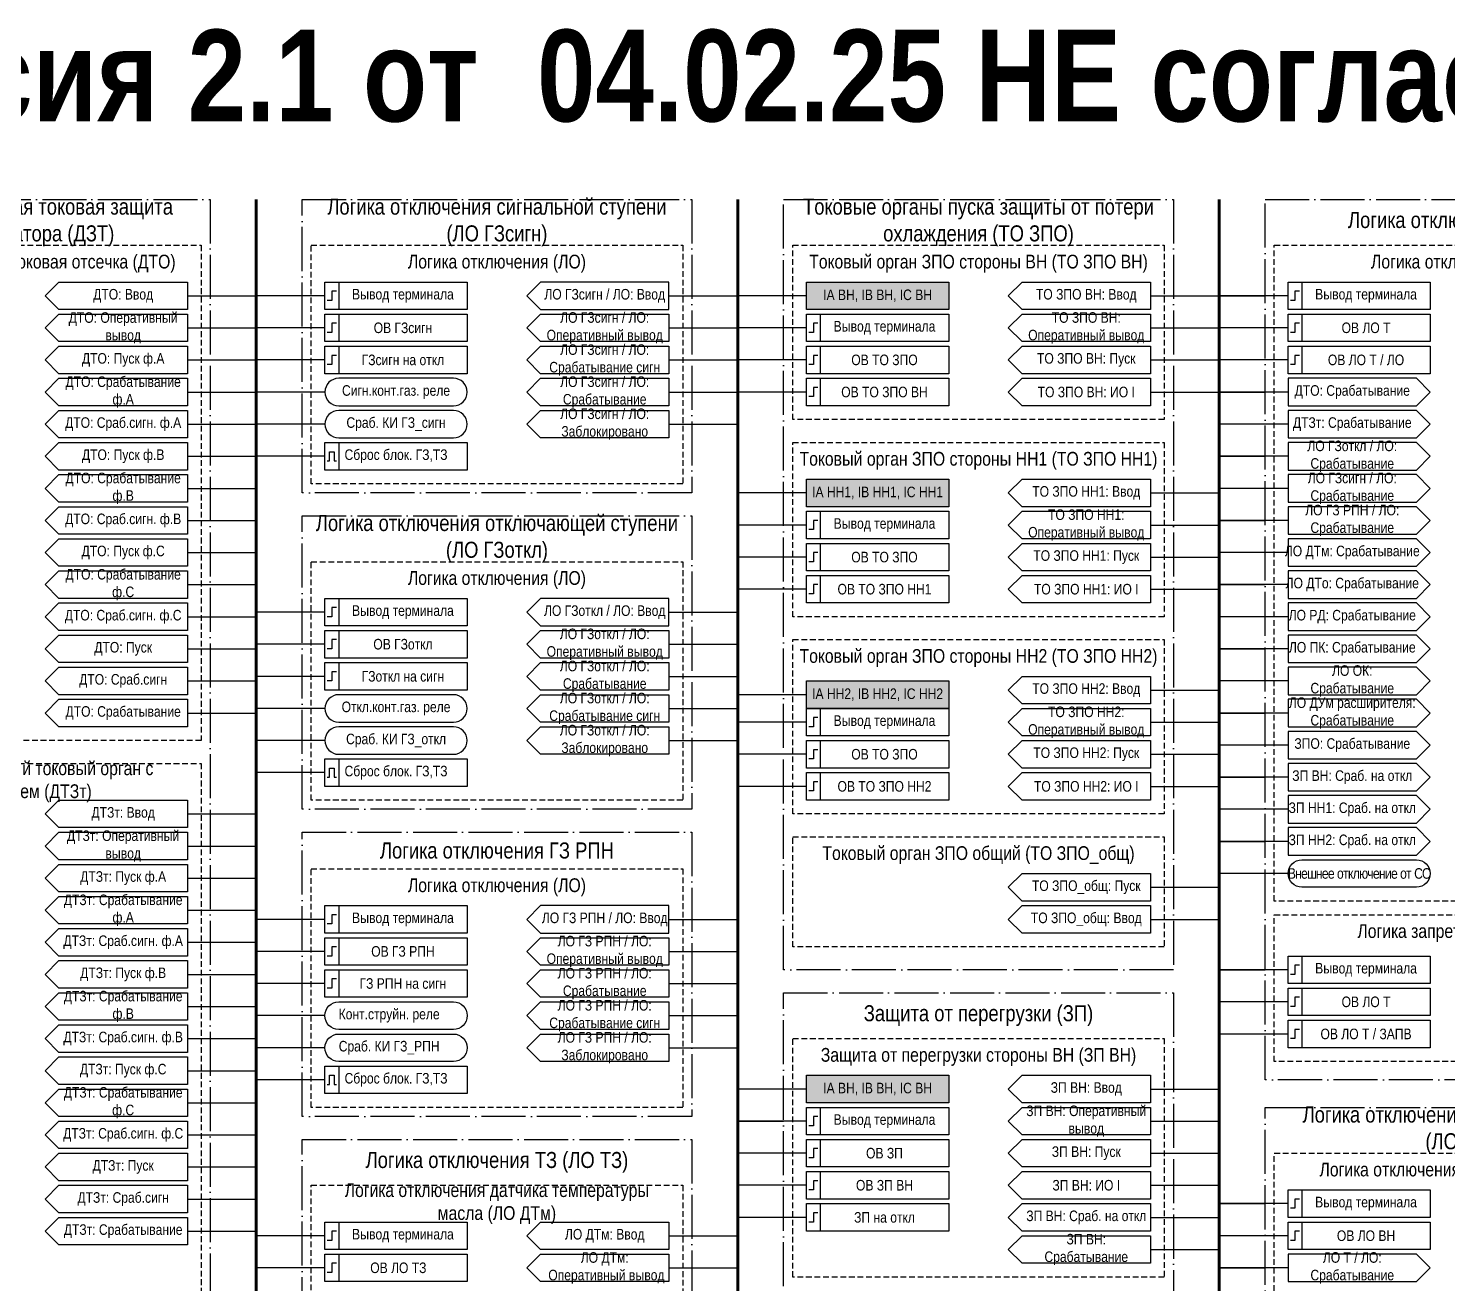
# Model space of a CAD drawing. Header units: millimetres. Extents: x -1143 to 1170, y -154 to 695.
# Drawn here: x -902.7 to -593.2, y 421.6 to 695.3 of the extents above; entities that cross this region are included whole.
import ezdxf

# ---------------------------------------------------------------- set-up
doc = ezdxf.new("R2010")
doc.units = ezdxf.units.MM
doc.linetypes.add('ACAD_ISO04W100', pattern=[30, 24, -3, 0, -3])
doc.linetypes.add('штриховая2', pattern=[0.375, 0.25, -0.125])
doc.layers.add('TEXT', color=7, linetype='Continuous', lineweight=25)
doc.layers.add('Основная', color=7, linetype='Continuous')
doc.styles.add('2.5_Gost_RD', font='ARIALN.TTF', dxfattribs={"height": 2.5})
doc.styles.add('3.5_Gost_RD', font='ARIALN.TTF', dxfattribs={"height": 3.5})

msp = doc.modelspace()

# ---------------------------------------------------------------- hatches: boundary and pattern name
at = {"ltscale": 100, "true_color": 0xef8637}
h = msp.add_hatch(color=30, dxfattribs=at)
h.dxf.hatch_style = 1
h.paths.add_polyline_path([(-733, 640), (-702, 640), (-702, 634), (-733, 634)])
h = msp.add_hatch(color=30, dxfattribs=at)
h.dxf.hatch_style = 1
h.paths.add_polyline_path([(-733, 597), (-702, 597), (-702, 591), (-733, 591)])
h = msp.add_hatch(color=30, dxfattribs=at)
h.dxf.hatch_style = 1
h.paths.add_polyline_path([(-733, 553), (-702, 553), (-702, 547), (-733, 547)])
h = msp.add_hatch(color=30, dxfattribs=at)
h.dxf.hatch_style = 1
h.paths.add_polyline_path([(-733, 467), (-702, 467), (-702, 461), (-733, 461)])

# ---------------------------------------------------------------- linework, layer by layer
at = {"lineweight": 100, "ltscale": 100}
for p, q in [((-853, 658), (-853, 2)), ((-748, 658), (-748, 2)), ((-643, 658), (-643, 2))]:
    msp.add_line(p, q, dxfattribs=at)
at = {"ltscale": 100}
for p, q in [((-868, 637), (-853, 637)), ((-838, 637), (-853, 637)), ((-763, 637), (-748, 637)), ((-733, 637), (-748, 637)), ((-658, 637), (-643, 637)), ((-628, 637), (-643, 637)), ((-643, 637), (-633, 637)), ((-868, 630), (-853, 630)), ((-838, 630), (-853, 630)), ((-763, 630), (-748, 630)), ((-733, 630), (-748, 630)), ((-658, 630), (-643, 630)), ((-628, 630), (-643, 630)), ((-686, 626), (-689, 623)), ((-686, 626), (-658, 626)), ((-868, 623), (-853, 623)), ((-838, 623), (-853, 623)), ((-763, 623), (-748, 623)), ((-733, 623), (-748, 623)), ((-689, 623), (-686, 620)), ((-658, 623), (-643, 623)), ((-628, 623), (-643, 623)), ((-686, 619), (-689, 616)), ((-686, 619), (-658, 619)), ((-868, 616), (-853, 616)), ((-838, 616), (-853, 616)), ((-763, 616), (-748, 616)), ((-733, 616), (-748, 616)), ((-689, 616), (-686, 613)), ((-658, 616), (-643, 616)), ((-628, 616), (-643, 616)), ((-643, 616), (-633, 616)), ((-868, 609), (-853, 609)), ((-838, 609), (-853, 609)), ((-763, 609), (-748, 609)), ((-628, 609), (-643, 609)), ((-868, 602), (-853, 602)), ((-838, 602), (-853, 602)), ((-628, 602), (-643, 602)), ((-643, 602), (-633, 602)), ((-868, 595), (-853, 595)), ((-628, 595), (-643, 595)), ((-733, 594), (-748, 594)), ((-658, 594), (-643, 594)), ((-868, 588), (-853, 588)), ((-628, 588), (-643, 588)), ((-643, 588), (-633, 588)), ((-733, 587), (-748, 587)), ((-658, 587), (-643, 587)), ((-686, 583), (-689, 580)), ((-686, 583), (-658, 583)), ((-868, 581), (-853, 581)), ((-733, 580), (-748, 580)), ((-689, 580), (-686, 577)), ((-658, 580), (-643, 580)), ((-628, 581), (-643, 581)), ((-686, 576), (-689, 573)), ((-686, 576), (-658, 576)), ((-868, 574), (-853, 574)), ((-733, 573), (-748, 573)), ((-689, 573), (-686, 570)), ((-658, 573), (-643, 573)), ((-628, 574), (-643, 574)), ((-643, 574), (-633, 574)), ((-868, 567), (-853, 567)), ((-838, 568), (-853, 568)), ((-763, 568), (-748, 568)), ((-628, 567), (-643, 567)), ((-838, 561), (-853, 561)), ((-763, 561), (-748, 561)), ((-868, 560), (-853, 560)), ((-628, 560), (-643, 560)), ((-643, 560), (-633, 560)), ((-838, 554), (-853, 554)), ((-763, 554), (-748, 554)), ((-868, 553), (-853, 553)), ((-658, 551), (-643, 551)), ((-628, 553), (-643, 553)), ((-733, 550), (-748, 550)), ((-868, 546), (-853, 546)), ((-838, 547), (-853, 547)), ((-763, 547), (-748, 547)), ((-628, 546), (-643, 546)), ((-643, 546), (-633, 546)), ((-733, 544), (-748, 544)), ((-658, 544), (-643, 544)), ((-838, 540), (-853, 540)), ((-763, 540), (-748, 540)), ((-686, 540), (-689, 537)), ((-686, 540), (-658, 540)), ((-628, 539), (-643, 539)), ((-733, 537), (-748, 537)), ((-689, 537), (-686, 534)), ((-658, 537), (-643, 537)), ((-838, 533), (-853, 533)), ((-686, 533), (-689, 530)), ((-686, 533), (-658, 533)), ((-733, 530), (-748, 530)), ((-689, 530), (-686, 527)), ((-658, 530), (-643, 530)), ((-628, 532), (-643, 532)), ((-643, 532), (-633, 532)), ((-868, 524), (-853, 524)), ((-628, 525), (-643, 525)), ((-868, 517), (-853, 517)), ((-628, 518), (-643, 518)), ((-643, 518), (-633, 518)), ((-686, 511), (-689, 508)), ((-686, 511), (-658, 511)), ((-628, 511), (-643, 511)), ((-868, 510), (-853, 510)), ((-689, 508), (-686, 505)), ((-658, 508), (-643, 508)), ((-868, 503), (-853, 503)), ((-686, 504), (-689, 501)), ((-686, 504), (-658, 504)), ((-658, 504), (-658, 498)), ((-838, 501), (-853, 501)), ((-763, 501), (-748, 501)), ((-689, 501), (-686, 498)), ((-658, 501), (-643, 501)), ((-868, 496), (-853, 496)), ((-658, 498), (-686, 498)), ((-838, 494), (-853, 494)), ((-763, 494), (-748, 494)), ((-868, 489), (-853, 489)), ((-628, 490), (-643, 490)), ((-643, 490), (-633, 490)), ((-838, 487), (-853, 487)), ((-763, 487), (-748, 487)), ((-628, 483), (-643, 483)), ((-868, 482), (-853, 482)), ((-838, 480), (-853, 480)), ((-763, 480), (-748, 480)), ((-868, 475), (-853, 475)), ((-628, 476), (-643, 476)), ((-838, 473), (-853, 473)), ((-763, 473), (-748, 473)), ((-868, 468), (-853, 468)), ((-838, 466), (-853, 466)), ((-733, 464), (-748, 464)), ((-658, 464), (-643, 464)), ((-868, 461), (-853, 461)), ((-733, 457), (-748, 457)), ((-748, 457), (-738, 457)), ((-658, 457), (-643, 457)), ((-868, 454), (-853, 454)), ((-686, 453), (-689, 450)), ((-686, 453), (-658, 453)), ((-733, 450), (-748, 450)), ((-689, 450), (-686, 447)), ((-658, 450), (-643, 450)), ((-868, 447), (-853, 447)), ((-686, 446), (-689, 443)), ((-686, 446), (-658, 446)), ((-733, 443), (-748, 443)), ((-689, 443), (-686, 440)), ((-658, 443), (-643, 443)), ((-868, 440), (-853, 440)), ((-628, 439), (-643, 439)), ((-643, 439), (-633, 439)), ((-733, 436), (-748, 436)), ((-658, 436), (-643, 436)), ((-868, 433), (-853, 433)), ((-838, 432), (-853, 432)), ((-763, 432), (-748, 432)), ((-628, 432), (-643, 432)), ((-658, 429), (-643, 429)), ((-838, 425), (-853, 425)), ((-763, 425), (-748, 425)), ((-628, 425), (-643, 425)), ((-643, 425), (-633, 425))]:
    msp.add_line(p, q, dxfattribs=at)
at = {"color": 3, "linetype": 'ACAD_ISO04W100', "lineweight": 30, "ltscale": 0.4}
msp.add_lwpolyline([(-948, 658), (-863, 658), (-863, 203), (-948, 203)], close=True, dxfattribs=at)
at = {"color": 251, "linetype": 'ACAD_ISO04W100', "lineweight": 30, "ltscale": 0.4, "true_color": 0x58595b}
for points in [[(-843, 658), (-758, 658), (-758, 594), (-843, 594)], [(-738, 658), (-653, 658), (-653, 490), (-738, 490)], [(-633, 658), (-548, 658), (-548, 466), (-633, 466)], [(-843, 589), (-758, 589), (-758, 525), (-843, 525)], [(-843, 520), (-758, 520), (-758, 458), (-843, 458)], [(-738, 485), (-653, 485), (-653, 300), (-738, 300)], [(-633, 460), (-548, 460), (-548, 385), (-633, 385)], [(-843, 453), (-758, 453), (-758, 244), (-843, 244)]]:
    msp.add_lwpolyline(points, close=True, dxfattribs=at)
at = {"linetype": 'штриховая2', "ltscale": 5}
for points in [[(-946, 648), (-865, 648), (-865, 540), (-946, 540)], [(-841, 648), (-760, 648), (-760, 596), (-841, 596)], [(-736, 648), (-655, 648), (-655, 610), (-736, 610)], [(-631, 648), (-550, 648), (-550, 505), (-631, 505)], [(-736, 605), (-655, 605), (-655, 567), (-736, 567)], [(-841, 579), (-760, 579), (-760, 527), (-841, 527)], [(-736, 562), (-655, 562), (-655, 524), (-736, 524)], [(-946, 535), (-865, 535), (-865, 413), (-946, 413)], [(-736, 519), (-655, 519), (-655, 495), (-736, 495)], [(-841, 512), (-760, 512), (-760, 460), (-841, 460)], [(-631, 502), (-550, 502), (-550, 470), (-631, 470)], [(-736, 475), (-655, 475), (-655, 423), (-736, 423)], [(-631, 450), (-550, 450), (-550, 390), (-631, 390)], [(-841, 443), (-760, 443), (-760, 377), (-841, 377)]]:
    msp.add_lwpolyline(points, close=True, dxfattribs=at)
at = {"ltscale": 100}
for points in [[(-899, 637), (-896, 640), (-868, 640), (-868, 634), (-896, 634), (-899, 637)], [(-689, 637), (-686, 640), (-658, 640), (-658, 634), (-686, 634), (-689, 637)], [(-899, 630), (-896, 633), (-868, 633), (-868, 627), (-896, 627), (-899, 630)], [(-689, 630), (-686, 633), (-658, 633), (-658, 627), (-686, 627), (-689, 630)], [(-794, 623), (-791, 626), (-763, 626), (-763, 620), (-791, 620), (-794, 623)], [(-689, 623), (-686, 626), (-658, 626), (-658, 620), (-686, 620), (-689, 623)], [(-794, 616), (-791, 619), (-763, 619), (-763, 613), (-791, 613), (-794, 616)], [(-689, 616), (-686, 619), (-658, 619), (-658, 613), (-686, 613), (-689, 616)], [(-597, 616), (-600, 619), (-628, 619), (-628, 613), (-600, 613), (-597, 616)], [(-794, 609), (-791, 612), (-763, 612), (-763, 606), (-791, 606), (-794, 609)], [(-597, 609), (-600, 612), (-628, 612), (-628, 606), (-600, 606), (-597, 609)], [(-597, 602), (-600, 605), (-628, 605), (-628, 599), (-600, 599), (-597, 602)], [(-597, 595), (-600, 598), (-628, 598), (-628, 592), (-600, 592), (-597, 595)], [(-689, 594), (-686, 597), (-658, 597), (-658, 591), (-686, 591), (-689, 594)], [(-689, 587), (-686, 590), (-658, 590), (-658, 584), (-686, 584), (-689, 587)], [(-597, 588), (-600, 591), (-628, 591), (-628, 585), (-600, 585), (-597, 588)], [(-689, 580), (-686, 583), (-658, 583), (-658, 577), (-686, 577), (-689, 580)], [(-597, 581), (-600, 584), (-628, 584), (-628, 578), (-600, 578), (-597, 581)], [(-689, 573), (-686, 576), (-658, 576), (-658, 570), (-686, 570), (-689, 573)], [(-597, 574), (-600, 577), (-628, 577), (-628, 571), (-600, 571), (-597, 574)], [(-597, 567), (-600, 570), (-628, 570), (-628, 564), (-600, 564), (-597, 567)], [(-597, 560), (-600, 563), (-628, 563), (-628, 557), (-600, 557), (-597, 560)], [(-794, 554), (-791, 557), (-763, 557), (-763, 551), (-791, 551), (-794, 554)], [(-689, 551), (-686, 554), (-658, 554), (-658, 548), (-686, 548), (-689, 551)], [(-597, 553), (-600, 556), (-628, 556), (-628, 550), (-600, 550), (-597, 553)], [(-794, 547), (-791, 550), (-763, 550), (-763, 544), (-791, 544), (-794, 547)], [(-597, 546), (-600, 549), (-628, 549), (-628, 543), (-600, 543), (-597, 546)], [(-689, 544), (-686, 547), (-658, 547), (-658, 541), (-686, 541), (-689, 544)], [(-794, 540), (-791, 543), (-763, 543), (-763, 537), (-791, 537), (-794, 540)], [(-597, 539), (-600, 542), (-628, 542), (-628, 536), (-600, 536), (-597, 539)], [(-689, 537), (-686, 540), (-658, 540), (-658, 534), (-686, 534), (-689, 537)], [(-689, 530), (-686, 533), (-658, 533), (-658, 527), (-686, 527), (-689, 530)], [(-597, 532), (-600, 535), (-628, 535), (-628, 529), (-600, 529), (-597, 532)], [(-899, 524), (-896, 527), (-868, 527), (-868, 521), (-896, 521), (-899, 524)], [(-597, 525), (-600, 528), (-628, 528), (-628, 522), (-600, 522), (-597, 525)], [(-899, 517), (-896, 520), (-868, 520), (-868, 514), (-896, 514), (-899, 517)], [(-597, 518), (-600, 521), (-628, 521), (-628, 515), (-600, 515), (-597, 518)], [(-689, 508), (-686, 511), (-658, 511), (-658, 505), (-686, 505), (-689, 508)], [(-794, 487), (-791, 490), (-763, 490), (-763, 484), (-791, 484), (-794, 487)], [(-794, 480), (-791, 483), (-763, 483), (-763, 477), (-791, 477), (-794, 480)], [(-794, 473), (-791, 476), (-763, 476), (-763, 470), (-791, 470), (-794, 473)], [(-689, 464), (-686, 467), (-658, 467), (-658, 461), (-686, 461), (-689, 464)], [(-689, 457), (-686, 460), (-658, 460), (-658, 454), (-686, 454), (-689, 457)], [(-689, 450), (-686, 453), (-658, 453), (-658, 447), (-686, 447), (-689, 450)], [(-689, 443), (-686, 446), (-658, 446), (-658, 440), (-686, 440), (-689, 443)], [(-794, 432), (-791, 435), (-763, 435), (-763, 429), (-791, 429), (-794, 432)], [(-794, 425), (-791, 428), (-763, 428), (-763, 422), (-791, 422), (-794, 425)], [(-597, 425), (-600, 428), (-628, 428), (-628, 422), (-600, 422), (-597, 425)]]:
    msp.add_lwpolyline(points, dxfattribs=at)
for points in [[(-838, 640), (-835, 640), (-835, 634), (-838, 634)], [(-838, 640), (-807, 640), (-807, 634), (-838, 634)], [(-791, 640), (-794, 637), (-791, 634), (-763, 634), (-763, 640)], [(-733, 640), (-702, 640), (-702, 634), (-733, 634)], [(-628, 640), (-625, 640), (-625, 634), (-628, 634)], [(-628, 640), (-597, 640), (-597, 634), (-628, 634)], [(-838, 633), (-835, 633), (-835, 627), (-838, 627)], [(-838, 633), (-807, 633), (-807, 627), (-838, 627)], [(-791, 633), (-763, 633), (-763, 627), (-791, 627), (-794, 630)], [(-733, 633), (-730, 633), (-730, 627), (-733, 627)], [(-733, 633), (-702, 633), (-702, 627), (-733, 627)], [(-628, 633), (-625, 633), (-625, 627), (-628, 627)], [(-628, 633), (-597, 633), (-597, 627), (-628, 627)], [(-838, 626), (-835, 626), (-835, 620), (-838, 620)], [(-838, 626), (-807, 626), (-807, 620), (-838, 620)], [(-733, 626), (-730, 626), (-730, 620), (-733, 620)], [(-733, 626), (-702, 626), (-702, 620), (-733, 620)], [(-628, 626), (-625, 626), (-625, 620), (-628, 620)], [(-628, 626), (-597, 626), (-597, 620), (-628, 620)], [(-733, 619), (-730, 619), (-730, 613), (-733, 613)], [(-733, 619), (-702, 619), (-702, 613), (-733, 613)], [(-838, 605), (-807, 605), (-807, 599), (-838, 599)], [(-838, 605), (-835, 605), (-835, 599), (-838, 599)], [(-733, 597), (-702, 597), (-702, 591), (-733, 591)], [(-733, 590), (-730, 590), (-730, 584), (-733, 584)], [(-733, 590), (-702, 590), (-702, 584), (-733, 584)], [(-733, 583), (-730, 583), (-730, 577), (-733, 577)], [(-733, 583), (-702, 583), (-702, 577), (-733, 577)], [(-733, 576), (-730, 576), (-730, 570), (-733, 570)], [(-733, 576), (-702, 576), (-702, 570), (-733, 570)], [(-838, 571), (-835, 571), (-835, 565), (-838, 565)], [(-838, 571), (-807, 571), (-807, 565), (-838, 565)], [(-791, 571), (-794, 568), (-791, 565), (-763, 565), (-763, 571)], [(-838, 564), (-835, 564), (-835, 558), (-838, 558)], [(-838, 564), (-807, 564), (-807, 558), (-838, 558)], [(-791, 564), (-763, 564), (-763, 558), (-791, 558), (-794, 561)], [(-838, 557), (-835, 557), (-835, 551), (-838, 551)], [(-838, 557), (-807, 557), (-807, 551), (-838, 551)], [(-733, 553), (-702, 553), (-702, 547), (-733, 547)], [(-733, 547), (-730, 547), (-730, 541), (-733, 541)], [(-733, 547), (-702, 547), (-702, 541), (-733, 541)], [(-733, 540), (-730, 540), (-730, 534), (-733, 534)], [(-733, 540), (-702, 540), (-702, 534), (-733, 534)], [(-838, 536), (-807, 536), (-807, 530), (-838, 530)], [(-838, 536), (-835, 536), (-835, 530), (-838, 530)], [(-733, 533), (-730, 533), (-730, 527), (-733, 527)], [(-733, 533), (-702, 533), (-702, 527), (-733, 527)], [(-838, 504), (-835, 504), (-835, 498), (-838, 498)], [(-838, 504), (-807, 504), (-807, 498), (-838, 498)], [(-791, 504), (-794, 501), (-791, 498), (-763, 498), (-763, 504)], [(-838, 497), (-835, 497), (-835, 491), (-838, 491)], [(-838, 497), (-807, 497), (-807, 491), (-838, 491)], [(-791, 497), (-763, 497), (-763, 491), (-791, 491), (-794, 494)], [(-628, 493), (-625, 493), (-625, 487), (-628, 487)], [(-628, 493), (-597, 493), (-597, 487), (-628, 487)], [(-838, 490), (-835, 490), (-835, 484), (-838, 484)], [(-838, 490), (-807, 490), (-807, 484), (-838, 484)], [(-628, 486), (-625, 486), (-625, 480), (-628, 480)], [(-628, 486), (-597, 486), (-597, 480), (-628, 480)], [(-628, 479), (-625, 479), (-625, 473), (-628, 473)], [(-628, 479), (-597, 479), (-597, 473), (-628, 473)], [(-838, 469), (-807, 469), (-807, 463), (-838, 463)], [(-838, 469), (-835, 469), (-835, 463), (-838, 463)], [(-733, 467), (-702, 467), (-702, 461), (-733, 461)], [(-733, 460), (-730, 460), (-730, 454), (-733, 454)], [(-733, 460), (-702, 460), (-702, 454), (-733, 454)], [(-733, 453), (-730, 453), (-730, 447), (-733, 447)], [(-733, 453), (-702, 453), (-702, 447), (-733, 447)], [(-733, 446), (-730, 446), (-730, 440), (-733, 440)], [(-733, 446), (-702, 446), (-702, 440), (-733, 440)], [(-628, 442), (-625, 442), (-625, 436), (-628, 436)], [(-628, 442), (-597, 442), (-597, 436), (-628, 436)], [(-733, 439), (-730, 439), (-730, 433), (-733, 433)], [(-733, 439), (-702, 439), (-702, 433), (-733, 433)], [(-686, 439), (-658, 439), (-658, 433), (-686, 433), (-689, 436)], [(-838, 435), (-835, 435), (-835, 429), (-838, 429)], [(-838, 435), (-807, 435), (-807, 429), (-838, 429)], [(-628, 435), (-625, 435), (-625, 429), (-628, 429)], [(-628, 435), (-597, 435), (-597, 429), (-628, 429)], [(-686, 432), (-658, 432), (-658, 426), (-686, 426), (-689, 429)], [(-838, 428), (-835, 428), (-835, 422), (-838, 422)], [(-838, 428), (-807, 428), (-807, 422), (-838, 422)]]:
    msp.add_lwpolyline(points, close=True, dxfattribs=at)
at = {"lineweight": 30, "ltscale": 100}
for points in [[(-835.5, 638), (-836.5, 638), (-836.5, 636), (-837.5, 636)], [(-625.5, 638), (-626.5, 638), (-626.5, 636), (-627.5, 636)], [(-835.5, 631), (-836.5, 631), (-836.5, 629), (-837.5, 629)], [(-730.5, 631), (-731.5, 631), (-731.5, 629), (-732.5, 629)], [(-625.5, 631), (-626.5, 631), (-626.5, 629), (-627.5, 629)], [(-835.5, 624), (-836.5, 624), (-836.5, 622), (-837.5, 622)], [(-730.5, 624), (-731.5, 624), (-731.5, 622), (-732.5, 622)], [(-625.5, 624), (-626.5, 624), (-626.5, 622), (-627.5, 622)], [(-730.5, 617), (-731.5, 617), (-731.5, 615), (-732.5, 615)], [(-837.5, 601), (-837, 601), (-837, 603), (-836, 603), (-836, 601), (-835.5, 601)], [(-730.5, 588), (-731.5, 588), (-731.5, 586), (-732.5, 586)], [(-730.5, 581), (-731.5, 581), (-731.5, 579), (-732.5, 579)], [(-730.5, 574), (-731.5, 574), (-731.5, 572), (-732.5, 572)], [(-835.5, 569), (-836.5, 569), (-836.5, 567), (-837.5, 567)], [(-835.5, 562), (-836.5, 562), (-836.5, 560), (-837.5, 560)], [(-835.5, 555), (-836.5, 555), (-836.5, 553), (-837.5, 553)], [(-730.5, 545), (-731.5, 545), (-731.5, 543), (-732.5, 543)], [(-730.5, 538), (-731.5, 538), (-731.5, 536), (-732.5, 536)], [(-837.5, 532), (-837, 532), (-837, 534), (-836, 534), (-836, 532), (-835.5, 532)], [(-730.5, 531), (-731.5, 531), (-731.5, 529), (-732.5, 529)], [(-835.5, 502), (-836.5, 502), (-836.5, 500), (-837.5, 500)], [(-835.5, 495), (-836.5, 495), (-836.5, 493), (-837.5, 493)], [(-625.5, 491), (-626.5, 491), (-626.5, 489), (-627.5, 489)], [(-835.5, 488), (-836.5, 488), (-836.5, 486), (-837.5, 486)], [(-625.5, 484), (-626.5, 484), (-626.5, 482), (-627.5, 482)], [(-625.5, 477), (-626.5, 477), (-626.5, 475), (-627.5, 475)], [(-837.5, 465), (-837, 465), (-837, 467), (-836, 467), (-836, 465), (-835.5, 465)], [(-730.5, 458), (-731.5, 458), (-731.5, 456), (-732.5, 456)], [(-730.5, 451), (-731.5, 451), (-731.5, 449), (-732.5, 449)], [(-730.5, 444), (-731.5, 444), (-731.5, 442), (-732.5, 442)], [(-625.5, 440), (-626.5, 440), (-626.5, 438), (-627.5, 438)], [(-730.5, 437), (-731.5, 437), (-731.5, 435), (-732.5, 435)], [(-835.5, 433), (-836.5, 433), (-836.5, 431), (-837.5, 431)], [(-625.5, 433), (-626.5, 433), (-626.5, 431), (-627.5, 431)], [(-835.5, 426), (-836.5, 426), (-836.5, 424), (-837.5, 424)]]:
    msp.add_lwpolyline(points, dxfattribs=at)
at = {"ltscale": 100}
for points in [[(-835, 613), (-810, 613, 1), (-810, 619), (-835, 619, 1)], [(-835, 606), (-810, 606, 1), (-810, 612), (-835, 612, 1)], [(-835, 544), (-810, 544, 1), (-810, 550), (-835, 550, 1)], [(-835, 537), (-810, 537, 1), (-810, 543), (-835, 543, 1)], [(-625, 508, -1), (-625, 514), (-600, 514, -1), (-600, 508)], [(-835, 477, -1), (-835, 483), (-810, 483, -1), (-810, 477)], [(-835, 470, -1), (-835, 476), (-810, 476, -1), (-810, 470)]]:
    msp.add_lwpolyline(points, format="xyb", close=True, dxfattribs=at)
at = {"layer": 'Основная', "ltscale": 100}
for points in [[(-868, 626), (-868, 620), (-896, 620), (-899, 623), (-896, 626)], [(-868, 619), (-868, 613), (-896, 613), (-899, 616), (-896, 619)], [(-868, 612), (-868, 606), (-896, 606), (-899, 609), (-896, 612)], [(-868, 605), (-868, 599), (-896, 599), (-899, 602), (-896, 605)], [(-868, 598), (-868, 592), (-896, 592), (-899, 595), (-896, 598)], [(-868, 591), (-868, 585), (-896, 585), (-899, 588), (-896, 591)], [(-868, 584), (-868, 578), (-896, 578), (-899, 581), (-896, 584)], [(-868, 577), (-868, 571), (-896, 571), (-899, 574), (-896, 577)], [(-868, 570), (-868, 564), (-896, 564), (-899, 567), (-896, 570)], [(-868, 563), (-868, 557), (-896, 557), (-899, 560), (-896, 563)], [(-868, 556), (-868, 550), (-896, 550), (-899, 553), (-896, 556)], [(-868, 549), (-868, 543), (-896, 543), (-899, 546), (-896, 549)], [(-868, 513), (-868, 507), (-896, 507), (-899, 510), (-896, 513)], [(-868, 506), (-868, 500), (-896, 500), (-899, 503), (-896, 506)], [(-868, 499), (-868, 493), (-896, 493), (-899, 496), (-896, 499)], [(-868, 492), (-868, 486), (-896, 486), (-899, 489), (-896, 492)], [(-868, 485), (-868, 479), (-896, 479), (-899, 482), (-896, 485)], [(-868, 478), (-868, 472), (-896, 472), (-899, 475), (-896, 478)], [(-868, 471), (-868, 465), (-896, 465), (-899, 468), (-896, 471)], [(-868, 464), (-868, 458), (-896, 458), (-899, 461), (-896, 464)], [(-868, 457), (-868, 451), (-896, 451), (-899, 454), (-896, 457)], [(-868, 450), (-868, 444), (-896, 444), (-899, 447), (-896, 450)], [(-868, 443), (-868, 437), (-896, 437), (-899, 440), (-896, 443)], [(-868, 436), (-868, 430), (-896, 430), (-899, 433), (-896, 436)]]:
    msp.add_lwpolyline(points, close=True, dxfattribs=at)

# ---------------------------------------------------------------- texts
at = {"color": 1, "ltscale": 100, "insert": (-705, 682), "char_height": 20, "width": 1350, "attachment_point": 5, "style": '2.5_Gost_RD'}
msp.add_mtext('{\\fArial Narrow|b1|i0|c204|p34;Версия 2.1 от  04.02.25 НЕ согласовывалась}', dxfattribs=at)
at = {"color": 30, "ltscale": 100, "true_color": 0xef8637, "attachment_point": 5}
for s, insert, char_height, width, style in [('Дифференциальная токовая защита трансформатора (ДЗТ)', (-905.5, 653), 3.5, 85, '3.5_Gost_RD'), ('Логика отключения сигнальной ступени (ЛО ГЗсигн) ', (-800.5, 653), 3.5, 80.7457, '3.5_Gost_RD'), ('Токовые органы пуска защиты от потери охлаждения (ТО ЗПО)', (-695.5, 653), 3.5, 85, '3.5_Gost_RD'), ('Дифференциальная токовая отсечка (ДТО)', (-905.5, 644), 3, 81, '3.5_Gost_RD'), ('Логика отключения (ЛО)', (-800.5, 644), 3, 81, '3.5_Gost_RD'), ('Токовый орган ЗПО стороны ВН (ТО ЗПО ВН)', (-695.5, 644), 3, 81, '3.5_Gost_RD'), ('Логика отключения (ЛО)', (-590.5, 644), 3, 81, '3.5_Gost_RD'), ('Токовый орган ЗПО стороны НН1 (ТО ЗПО НН1)', (-695.5, 601), 3, 81, '3.5_Gost_RD'), ('Логика отключения отключающей ступени (ЛО ГЗоткл) ', (-800.5, 584), 3.5, 85, '3.5_Gost_RD'), ('Логика отключения (ЛО)', (-800.5, 575), 3, 81, '3.5_Gost_RD'), ('Токовый орган ЗПО стороны НН2 (ТО ЗПО НН2)', (-695.5, 558), 3, 81, '3.5_Gost_RD'), ('Дифференциальный токовый орган с торможением (ДТЗт)', (-905.5, 531), 3, 81, '3.5_Gost_RD'), ('Логика отключения ГЗ РПН ', (-800.5, 516), 3.5, 85, '3.5_Gost_RD'), ('Токовый орган ЗПО общий (ТО ЗПО_общ)', (-695.5, 515), 3, 81, '3.5_Gost_RD'), ('Логика отключения (ЛО)', (-800.5, 508), 3, 81, '3.5_Gost_RD'), ('Логика запрета АПВ (ЗАПВ)', (-590.5, 498), 3, 81, '3.5_Gost_RD'), ('Защита от перегрузки (ЗП)', (-695.5, 480), 3.5, 85, '3.5_Gost_RD'), ('Защита от перегрузки стороны ВН (ЗП ВН)', (-695.5, 471), 3, 81, '3.5_Gost_RD'), ('{\\C256;IA ВН, IB ВН, IC ВН}', (-717.5, 464), 2.3, 31, '2.5_Gost_RD'), ('{\\C256;Вывод терминала}', (-716, 457), 2.3, 28, '2.5_Gost_RD'), ('Логика отключения выключателя ВН (ЛО ВН)', (-590.5, 455), 3.5, 76.6201, '3.5_Gost_RD'), ('Логика отключения ТЗ (ЛО ТЗ)', (-800.5, 448), 3.5, 85, '3.5_Gost_RD'), ('Логика отключения выключателя (ЛО)', (-590.5, 446), 3, 81, '3.5_Gost_RD'), ('Логика отключения датчика температуры масла (ЛО ДТм)', (-800.5, 439), 3, 74.7867, '3.5_Gost_RD')]:
    msp.add_mtext(s, dxfattribs=dict(at, insert=insert, char_height=char_height, width=width, style=style))
at = {"ltscale": 100, "attachment_point": 5}
for s, insert, char_height, width, style in [('{\\C30;\\c3639023;Логика отключения (ЛО Т)}', (-590.5, 653), 3.5, 85, '3.5_Gost_RD'), ('ДТО: Ввод', (-882, 637), 2.3, 28, '2.5_Gost_RD'), ('ТО ЗПО ВН: Ввод', (-672, 637), 2.3, 28, '2.5_Gost_RD'), ('ДТО: Оперативный вывод', (-882, 630), 2.3, 28, '2.5_Gost_RD'), ('ТО ЗПО ВН: Оперативный вывод', (-672, 630), 2.3, 28, '2.5_Gost_RD'), ('ТО ЗПО ВН: Пуск', (-672, 623), 2.3, 28, '2.5_Gost_RD'), ('ТО ЗПО ВН: ИО I', (-672, 616), 2.3, 28, '2.5_Gost_RD'), ('ТО ЗПО НН1: Ввод', (-672, 594), 2.3, 28, '2.5_Gost_RD'), ('ТО ЗПО НН1: Оперативный вывод', (-672, 587), 2.3, 28, '2.5_Gost_RD'), ('ТО ЗПО НН1: Пуск', (-672, 580), 2.3, 28, '2.5_Gost_RD'), ('ТО ЗПО НН1: ИО I', (-672, 573), 2.3, 28, '2.5_Gost_RD'), ('ЛО ПК: Срабатывание', (-614, 560), 2.3, 26.3769, '2.5_Gost_RD'), ('ЛО ОК: Срабатывание', (-614, 553), 2.3, 25.3624, '2.5_Gost_RD'), ('ТО ЗПО НН2: Ввод', (-672, 551), 2.3, 28, '2.5_Gost_RD'), ('ЛО ДУм расширителя: Срабатывание', (-614, 546), 2.3, 33.1892, '2.5_Gost_RD'), ('ТО ЗПО НН2: Оперативный вывод', (-672, 544), 2.3, 28, '2.5_Gost_RD'), ('ТО ЗПО НН2: Пуск', (-672, 537), 2.3, 28, '2.5_Gost_RD'), ('ЗПО: Срабатывание', (-614, 539), 2.3, 28, '2.5_Gost_RD'), ('ТО ЗПО НН2: ИО I', (-672, 530), 2.3, 28, '2.5_Gost_RD'), ('ДТЗт: Ввод', (-882, 524), 2.3, 28, '2.5_Gost_RD'), ('ДТЗт: Оперативный вывод', (-882, 517), 2.3, 28, '2.5_Gost_RD'), ('{\\T0.9;Внешнее отключение от СО}', (-612.5, 511), 2.3, 31, '2.5_Gost_RD'), ('ТО ЗПО_общ: Пуск', (-672, 508), 2.3, 28, '2.5_Gost_RD'), ('ЛО ГЗ РПН / ЛО: Ввод', (-777, 501), 2.3, 28, '2.5_Gost_RD'), ('ТО ЗПО_общ: Ввод', (-672, 501), 2.3, 28, '2.5_Gost_RD'), ('ЛО ГЗ РПН / ЛО: Оперативный вывод', (-777, 494), 2.3, 30.44, '2.5_Gost_RD'), ('ЛО ГЗ РПН / ЛО: Срабатывание', (-777, 487), 2.3, 28, '2.5_Gost_RD'), ('ЛО ГЗ РПН / ЛО: Срабатывание сигн', (-777, 480), 2.3, 28, '2.5_Gost_RD'), ('\\A1;Конт.струйн. реле', (-824, 480), 2.3, 31, '2.5_Gost_RD'), ('\\A1;Сраб. КИ ГЗ_РПН', (-824, 473), 2.3, 31, '2.5_Gost_RD'), ('ЛО ГЗ РПН / ЛО: Заблокировано', (-777, 473), 2.3, 28, '2.5_Gost_RD'), ('ЗП ВН: Ввод', (-672, 464), 2.3, 28, '2.5_Gost_RD'), ('ЗП ВН: Оперативный вывод', (-672, 457), 2.3, 28, '2.5_Gost_RD'), ('ЗП ВН: Пуск', (-672, 450), 2.3, 28, '2.5_Gost_RD'), ('ЗП ВН: ИО I', (-672, 443), 2.3, 28, '2.5_Gost_RD')]:
    msp.add_mtext(s, dxfattribs=dict(at, insert=insert, char_height=char_height, width=width, style=style))
at = {"color": 0, "ltscale": 100, "char_height": 2.3, "attachment_point": 5, "style": '2.5_Gost_RD'}
for s, insert, width in [('{\\C256;IA ВН, IB ВН, IC ВН}', (-717.5, 637), 31), ('{\\C256;Вывод терминала}', (-611, 637), 28), ('{\\C256;Вывод терминала}', (-716, 630), 28), ('{\\C256;IA НН1, IB НН1, IC НН1}', (-717.5, 594), 31), ('{\\C256;Вывод терминала}', (-716, 587), 28), ('{\\C256;IA НН2, IB НН2, IC НН2}', (-717.5, 550), 31), ('{\\C256;Вывод терминала}', (-716, 544), 28), ('{\\C256;Вывод терминала}', (-611, 490), 28), ('{\\C256;Вывод терминала}', (-611, 439), 28)]:
    msp.add_mtext(s, dxfattribs=dict(at, insert=insert, width=width))
at = {"layer": 'TEXT', "color": 0, "ltscale": 100, "char_height": 2.3, "attachment_point": 5, "style": '2.5_Gost_RD'}
for s, insert, width in [('{\\C256;Вывод терминала}', (-821, 637), 28), ('{\\C256;ОВ ГЗсигн}', (-821, 630), 28), ('{\\C256;ОВ ЛО Т}', (-611, 630), 28), ('{\\C256;ГЗсигн на откл}', (-821, 623), 28), ('{\\C256;ОВ ТО ЗПО}', (-716, 623), 28), ('{\\C256;ОВ ЛО Т / ЛО}', (-611, 623), 28), ('{\\C256;Сброс блок. ГЗ,ТЗ}', (-822.5, 602), 31), ('{\\C256;ЛО ДТм: Срабатывание}', (-614, 581), 28), ('{\\C256;ОВ ТО ЗПО}', (-716, 580), 28), ('{\\C256;ЛО ДТо: Срабатывание}', (-614, 574), 28), ('{\\C256;Вывод терминала}', (-821, 568), 28), ('{\\C256;ЛО РД: Срабатывание}', (-614, 567), 26.7044), ('{\\C256;ОВ ГЗоткл}', (-821, 561), 28), ('{\\C256;ГЗоткл на сигн}', (-821, 554), 28), ('{\\C256;ОВ ТО ЗПО}', (-716, 537), 28), ('{\\C256;Сброс блок. ГЗ,ТЗ}', (-822.5, 533), 31), ('{\\C256;Вывод терминала}', (-821, 501), 28), ('{\\C256;ОВ ГЗ РПН}', (-821, 494), 28), ('{\\C256;ГЗ РПН на сигн}', (-821, 487), 28), ('{\\C256;Сброс блок. ГЗ,ТЗ}', (-822.5, 466), 31), ('{\\C256;ОВ ЗП}', (-716, 450), 28), ('{\\C256;ЗП на откл}', (-716, 436), 28), ('{\\C256;Вывод терминала}', (-821, 432), 28), ('{\\C256;ЗП ВН: Срабатывание}', (-672, 429), 25.9238), ('{\\C256;ОВ ЛО ВН}', (-611, 432), 28), ('{\\C256;ОВ ЛО ТЗ}', (-822, 425), 28)]:
    msp.add_mtext(s, dxfattribs=dict(at, insert=insert, width=width))
at = {"layer": 'TEXT', "ltscale": 100, "char_height": 2.3, "attachment_point": 5, "style": '2.5_Gost_RD'}
for s, insert, width in [('ЛО ГЗсигн / ЛО: Ввод', (-777, 637), 28), ('ЛО ГЗсигн / ЛО: Оперативный вывод', (-777, 630), 31.5683), ('ЛО ГЗсигн / ЛО: Срабатывание сигн', (-777, 623), 28), ('ЛО ГЗсигн / ЛО: Срабатывание', (-777, 616), 28), ('\\A1;Сигн.конт.газ. реле', (-822.5, 616), 31), ('\\A1;Сраб. КИ ГЗ_сигн', (-822.5, 609), 31), ('ЛО ГЗсигн / ЛО: Заблокировано', (-777, 609), 31.0696), ('ЛО ГЗоткл / ЛО: Срабатывание', (-614, 602), 28), ('ЛО ГЗсигн / ЛО: Срабатывание', (-614, 595), 28), ('ЛО ГЗ РПН / ЛО: Срабатывание', (-614, 588), 28), ('ЛО ГЗоткл / ЛО: Ввод', (-777, 568), 28), ('ЛО ГЗоткл / ЛО: Оперативный вывод', (-777, 561), 35.6726), ('ЛО ГЗоткл / ЛО: Срабатывание', (-777, 554), 28), ('\\A1;Откл.конт.газ. реле', (-822.5, 547), 31), ('ЛО ГЗоткл / ЛО: Срабатывание сигн', (-777, 547), 28.2786), ('\\A1;Сраб. КИ ГЗ_откл', (-822.5, 540), 31), ('ЛО ГЗоткл / ЛО: Заблокировано', (-777, 540), 33.8497), ('ЗП ВН: Сраб. на откл', (-614, 532), 28), ('ЗП НН1: Сраб. на откл', (-614, 525), 28), ('ЗП НН2: Сраб. на откл', (-614, 518), 28), ('ОВ ЛО Т', (-611, 483), 28), ('ЗП ВН: Сраб. на откл', (-672, 436), 28), ('ЛО ДТм: Ввод', (-777, 432), 28), ('ЛО ДТм:  \\P Оперативный вывод', (-777, 425), 28)]:
    msp.add_mtext(s, dxfattribs=dict(at, insert=insert, width=width))
at = {"layer": 'Основная', "color": 0, "ltscale": 100, "char_height": 2.3, "width": 28, "attachment_point": 5, "style": '2.5_Gost_RD'}
for s, insert in [('{\\C256;ДТО: Пуск ф.А}', (-882, 623)), ('{\\C256;ДТО: Срабатывание ф.А}', (-882, 616)), ('{\\C256;ОВ ТО ЗПО ВН}', (-716, 616)), ('{\\C256;ДТО: Срабатывание}', (-614, 616)), ('{\\C256;ДТЗт: Срабатывание}', (-614, 609)), ('{\\C256;ДТО: Пуск ф.В}', (-882, 602)), ('{\\C256;ДТО: Срабатывание ф.В}', (-882, 595)), ('{\\C256;ДТО: Сраб.сигн. ф.В}', (-882, 588)), ('{\\C256;ДТО: Пуск ф.С}', (-882, 581)), ('{\\C256;ДТО: Срабатывание ф.С}', (-882, 574)), ('{\\C256;ОВ ТО ЗПО НН1}', (-716, 573)), ('{\\C256;ДТО: Сраб.сигн. ф.С}', (-882, 567)), ('{\\C256;ДТО: Пуск}', (-882, 560)), ('{\\C256;ДТО: Сраб.сигн}', (-882, 553)), ('{\\C256;ДТО: Срабатывание}', (-882, 546)), ('{\\C256;ОВ ТО ЗПО НН2}', (-716, 530)), ('{\\C256;ДТЗт: Пуск ф.А}', (-882, 510)), ('{\\C256;ДТЗт: Срабатывание ф.А}', (-882, 503)), ('{\\C256;ДТЗт: Пуск ф.В}', (-882, 489)), ('{\\C256;ДТЗт: Срабатывание ф.В}', (-882, 482)), ('{\\C256;ОВ ЛО Т / ЗАПВ}', (-611, 476)), ('{\\C256;ДТЗт: Пуск ф.С}', (-882, 468)), ('{\\C256;ДТЗт: Срабатывание ф.С}', (-882, 461)), ('{\\C256;ДТЗт: Пуск}', (-882, 447)), ('{\\C256;ОВ ЗП ВН}', (-716, 443)), ('{\\C256;ДТЗт: Срабатывание}', (-882, 433)), ('{\\C256;ЛО Т / ЛО: Срабатывание}', (-614, 425))]:
    msp.add_mtext(s, dxfattribs=dict(at, insert=insert))
at = {"layer": 'Основная', "ltscale": 100, "char_height": 2.3, "width": 28, "attachment_point": 5, "style": '2.5_Gost_RD'}
for s, insert in [('ДТО: Сраб.сигн. ф.А', (-882, 609)), ('ДТЗт: Сраб.сигн. ф.А', (-882, 496)), ('ДТЗт: Сраб.сигн. ф.В', (-882, 475)), ('ДТЗт: Сраб.сигн. ф.С', (-882, 454)), ('ДТЗт: Сраб.сигн', (-882, 440))]:
    msp.add_mtext(s, dxfattribs=dict(at, insert=insert))

doc.saveas('drawing.dxf')
